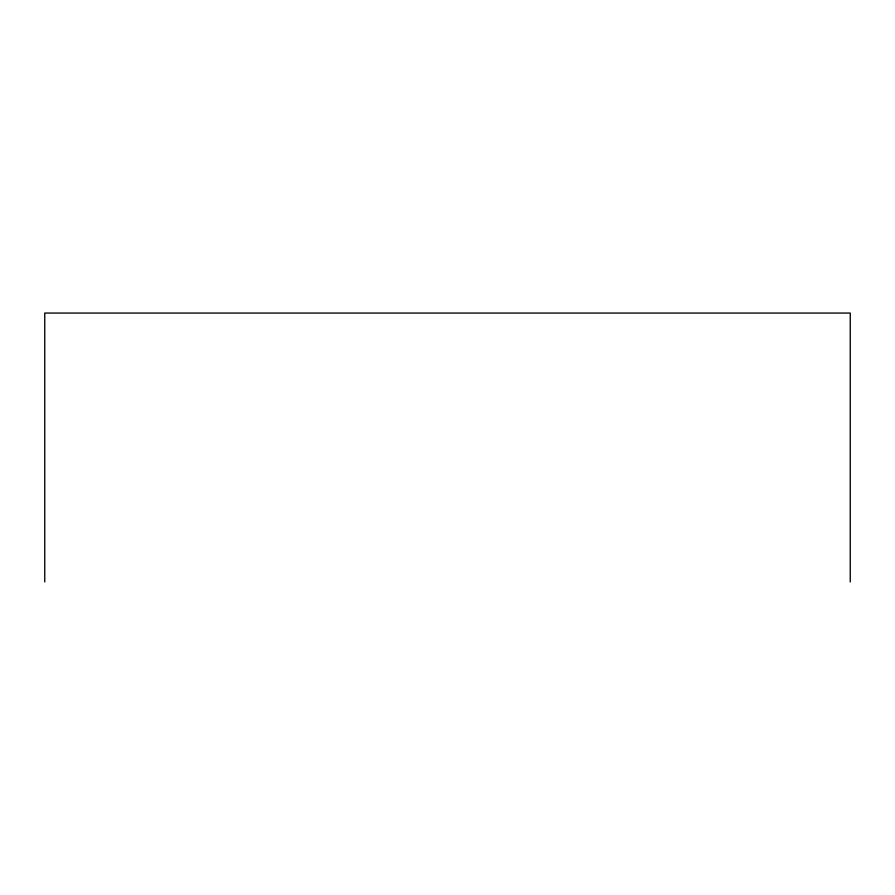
<?xml version="1.0" encoding="UTF-8"?>
<svg xmlns="http://www.w3.org/2000/svg" width="895" height="895" viewBox="0 0 895 895"><rect width="100%" height="100%" fill="white"/><g stroke="black" fill="none" stroke-linecap="round" stroke-linejoin="round"><path stroke-width="1.34" d="M850.25 581.94L850.25 313.06L44.75 313.06L44.75 581.94"/></g></svg>
